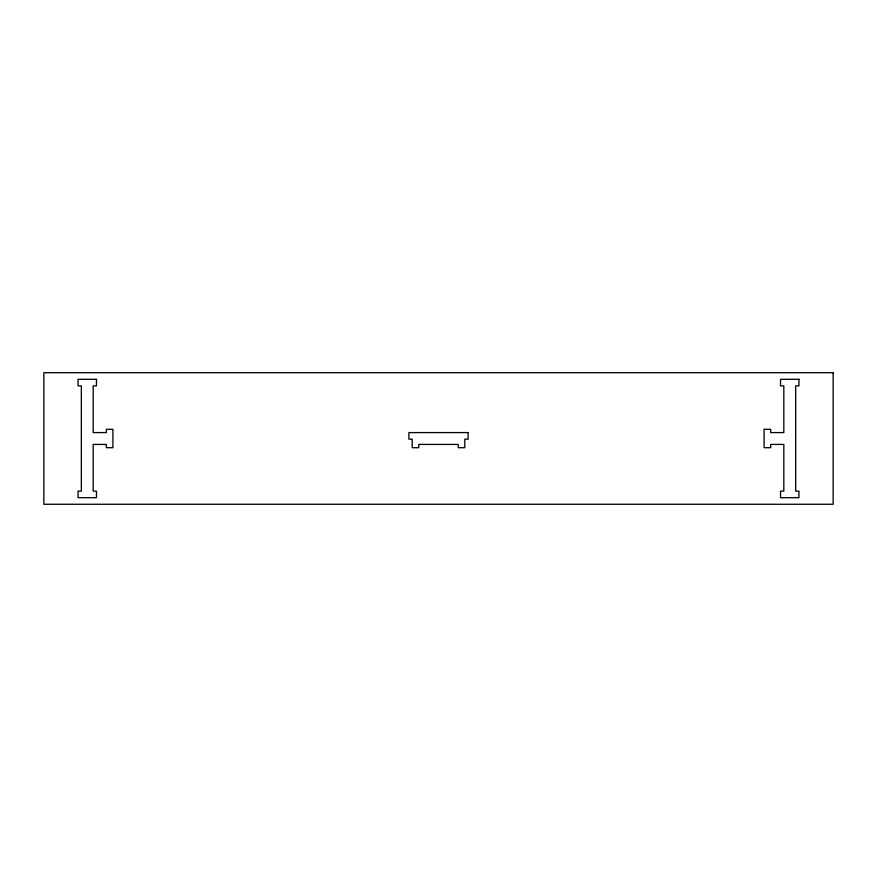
<?xml version="1.0" encoding="UTF-8"?>
<svg xmlns="http://www.w3.org/2000/svg" width="877" height="877" viewBox="0 0 877 877"><rect width="100%" height="100%" fill="white"/><g stroke="black" fill="none" stroke-linecap="round" stroke-linejoin="round"><path stroke-width="1.32" d="M833.15 372.725L43.85 372.725L43.85 504.275L833.15 504.275L833.15 372.725M96.47 379.303L78.053 379.303L78.053 385.88L81.342 385.88L81.342 491.12L78.053 491.12L78.053 497.697L96.47 497.697L96.47 491.12L93.181 491.12L93.181 444.42L106.336 444.42L106.336 447.708L112.914 447.708L112.914 429.291L106.336 429.291L106.336 432.58L93.181 432.58L93.181 385.88L96.47 385.88L96.47 379.303M798.947 379.303L780.53 379.303L780.53 385.88L783.819 385.88L783.819 432.58L770.664 432.58L770.664 429.291L764.086 429.291L764.086 447.708L770.664 447.708L770.664 444.42L783.819 444.42L783.819 491.12L780.53 491.12L780.53 497.697L798.947 497.697L798.947 491.12L795.658 491.12L795.658 385.88L798.947 385.88L798.947 379.303M468.099 432.58L408.901 432.58L408.901 439.158L412.19 439.158L412.19 447.708L418.767 447.708L418.767 444.42L458.232 444.42L458.232 447.708L464.81 447.708L464.81 439.158L468.099 439.158L468.099 432.58"/></g></svg>
